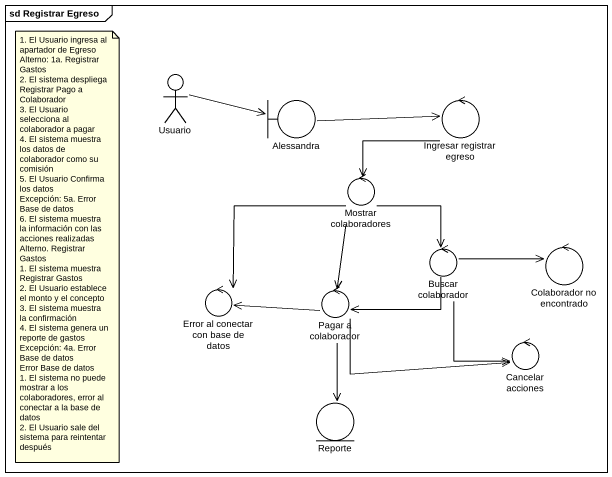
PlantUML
@startuml
mainframe sd Registrar Egreso
actor Usuario
boundary Alessandra
control "Ingresar registrar egreso" as Ingresar_registrar_egreso
control "Mostrar colaboradores" as Mostrar_colaboradores
control "Buscar colaborador" as Buscar_colaborador
control "Colaborador no encontrado" as Colaborador_no_encontrado #FFFFFF
control "Error al conectar con base de datos" as Error_al_conectar_con_base #FFFFFF
control "Pagar a colaborador" as Pagar_a_colaborador
control "Cancelar acciones" as Cancelar_acciones #FFFFFF
entity Reporte
Usuario -right-> Alessandra
Alessandra -right-> Ingresar_registrar_egreso
Ingresar_registrar_egreso --> Mostrar_colaboradores
Mostrar_colaboradores --> Buscar_colaborador
Mostrar_colaboradores --> Error_al_conectar_con_base
Mostrar_colaboradores --> Pagar_a_colaborador
Buscar_colaborador -right-> Colaborador_no_encontrado
Buscar_colaborador -left-> Pagar_a_colaborador
Buscar_colaborador --> Cancelar_acciones
Pagar_a_colaborador -left-> Error_al_conectar_con_base
Pagar_a_colaborador -right-> Cancelar_acciones
Pagar_a_colaborador --> Reporte
note as N1
  1. El Usuario ingresa al apartador de Egreso
  Alterno: 1a. Registrar Gastos
  2. El sistema despliega Registrar Pago a Colaborador
  3. El Usuario selecciona al colaborador a pagar
  4. El sistema muestra los datos de colaborador como su comisión
  5. El Usuario Confirma los datos
  Excepción: 5a. Error Base de datos
  6. El sistema muestra la información con las acciones realizadas
  Alterno. Registrar Gastos
  1. El sistema muestra Registrar Gastos
  2. El Usuario establece el monto y el concepto
  3. El sistema muestra la confirmación
  4. El sistema genera un reporte de gastos
  Excepción: 4a. Error Base de datos
  Error Base de datos
  1. El sistema no puede mostrar a los colaboradores, error al conectar a la base de datos
  2. El Usuario sale del sistema para reintentar después
end note
@enduml
